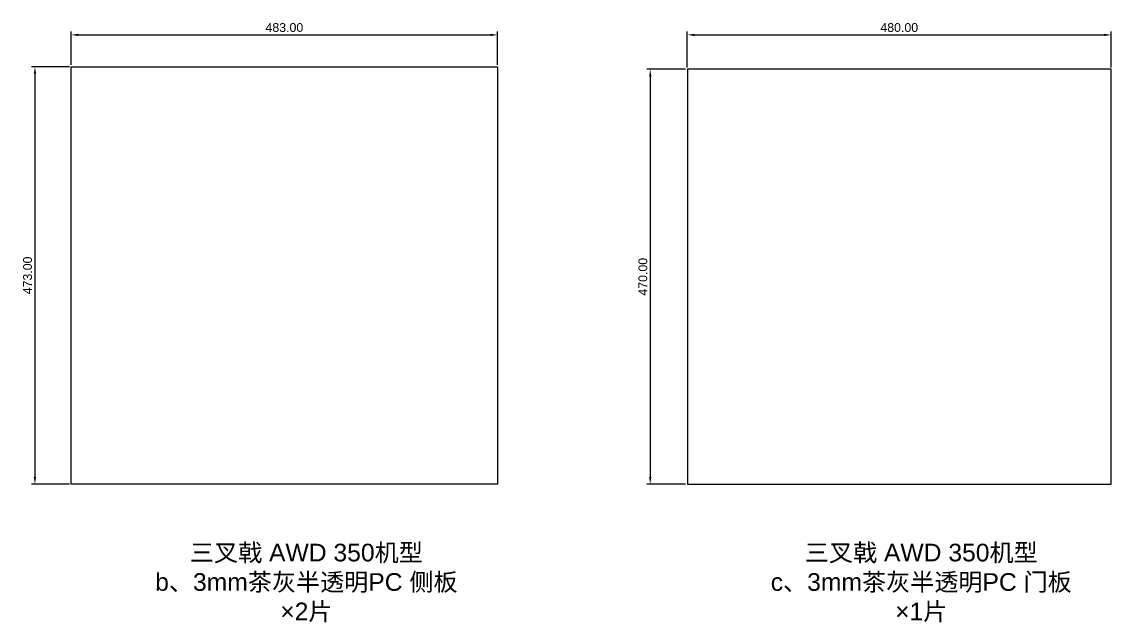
# Model space of a CAD drawing. Header units: millimetres. Extents: x 1343 to 3292, y -927 to 482.
# Drawn here: x 2050 to 3284, y -198 to 482 of the extents above; entities that cross this region are included whole.
import ezdxf

# ---------------------------------------------------------------- set-up
doc = ezdxf.new("R2010")
doc.units = ezdxf.units.MM
doc.header["$MEASUREMENT"] = 0
doc.layers.add('二、面板部分$1.PC 面板部分', color=7, linetype='Continuous')
doc.styles.add('Arial Regular', font='')
doc.styles.get('Arial Regular').set_extended_font_data('Arial')
doc.dimstyles.new('默认值', dxfattribs={"dimscale": 4, "dimtxt": 2.5, "dimasz": 2, "dimexe": 1, "dimexo": 0.5, "dimgap": 0.8, "dimtad": 1, "dimtoh": 1, "dimzin": 1, "dimdsep": 46, "dimtxsty": 'Arial Regular', "dimcen": 0.5, "dimadec": 1, "dimazin": 1, "dimtfac": 1, "dimtdec": 4, "dimtix": 1, "dimtofl": 0, "dimtmove": 1, "dimatfit": 3, "dimfxl": 1, "dimtolj": 1, "dimtzin": 1, "dimarcsym": 0})

# ---------------------------------------------------------------- blocks, each defined once
blk = doc.blocks.new('*D3')
at = {"layer": 'Defpoints', "color": 0}
for p in [(2106, 431.5), (2065, -41.5), (2106, -41.5)]:
    blk.add_point(p, dxfattribs=at)
at = {"layer": '二、面板部分$1.PC 面板部分', "color": 0, "lineweight": -2}
for p, q in [((2104, 431.5), (2061, 431.5)), ((2065, 423.5), (2065, -33.5)), ((2104, -41.5), (2061, -41.5))]:
    blk.add_line(p, q, dxfattribs=at)
at = {"layer": '二、面板部分$1.PC 面板部分', "color": 0}
for points in [[(2066.3, 423.5), (2063.7, 423.5), (2065, 431.5)], [(2063.7, -33.5), (2066.3, -33.5), (2065, -41.5)]]:
    blk.add_solid(points, dxfattribs=at)
at = {"layer": '二、面板部分$1.PC 面板部分', "color": 0, "insert": (2056.7, 195), "char_height": 10, "attachment_point": 5, "rotation": 90, "style": 'Arial Regular'}
blk.add_mtext('\\A1;473.00', dxfattribs=at)
blk = doc.blocks.new('*D4')
at = {"layer": 'Defpoints', "color": 0}
for p in [(2589, 467.5), (2106, 431.5), (2589, 431.5)]:
    blk.add_point(p, dxfattribs=at)
at = {"layer": '二、面板部分$1.PC 面板部分', "color": 0, "lineweight": -2}
for p, q in [((2106, 433.5), (2106, 471.5)), ((2589, 433.5), (2589, 471.5)), ((2114, 467.5), (2581, 467.5))]:
    blk.add_line(p, q, dxfattribs=at)
at = {"layer": '二、面板部分$1.PC 面板部分', "color": 0}
for points in [[(2114, 468.8), (2114, 466.2), (2106, 467.5)], [(2581, 466.2), (2581, 468.8), (2589, 467.5)]]:
    blk.add_solid(points, dxfattribs=at)
at = {"layer": '二、面板部分$1.PC 面板部分', "color": 0, "insert": (2347.5, 475.8), "char_height": 10, "attachment_point": 5, "style": 'Arial Regular'}
blk.add_mtext('\\A1;483.00', dxfattribs=at)
blk = doc.blocks.new('*D5')
at = {"layer": 'Defpoints', "color": 0}
for p in [(3283.8, 467.5), (2803.8, 428.5), (3283.8, 428.5)]:
    blk.add_point(p, dxfattribs=at)
at = {"layer": '二、面板部分$1.PC 面板部分', "color": 0, "lineweight": -2}
for p, q in [((2803.8, 430.5), (2803.8, 471.5)), ((3283.8, 430.5), (3283.8, 471.5)), ((2811.8, 467.5), (3275.8, 467.5))]:
    blk.add_line(p, q, dxfattribs=at)
at = {"layer": '二、面板部分$1.PC 面板部分', "color": 0}
for points in [[(2811.8, 468.8), (2811.8, 466.2), (2803.8, 467.5)], [(3275.8, 466.2), (3275.8, 468.8), (3283.8, 467.5)]]:
    blk.add_solid(points, dxfattribs=at)
at = {"layer": '二、面板部分$1.PC 面板部分', "color": 0, "insert": (3043.8, 475.8), "char_height": 10, "attachment_point": 5, "style": 'Arial Regular'}
blk.add_mtext('\\A1;480.00', dxfattribs=at)
blk = doc.blocks.new('*D6')
at = {"layer": 'Defpoints', "color": 0}
for p in [(2803.8, 428.5), (2761.8, -41.5), (2803.8, -41.5)]:
    blk.add_point(p, dxfattribs=at)
at = {"layer": '二、面板部分$1.PC 面板部分', "color": 0, "lineweight": -2}
for p, q in [((2801.8, 428.5), (2757.8, 428.5)), ((2761.8, 420.5), (2761.8, -33.5)), ((2801.8, -41.5), (2757.8, -41.5))]:
    blk.add_line(p, q, dxfattribs=at)
at = {"layer": '二、面板部分$1.PC 面板部分', "color": 0}
for points in [[(2763.1, 420.5), (2760.5, 420.5), (2761.8, 428.5)], [(2760.5, -33.5), (2763.1, -33.5), (2761.8, -41.5)]]:
    blk.add_solid(points, dxfattribs=at)
at = {"layer": '二、面板部分$1.PC 面板部分', "color": 0, "insert": (2753.5, 193.5), "char_height": 10, "attachment_point": 5, "rotation": 90, "style": 'Arial Regular'}
blk.add_mtext('\\A1;470.00', dxfattribs=at)

msp = doc.modelspace()

# ---------------------------------------------------------------- linework, layer by layer
at = {"layer": '二、面板部分$1.PC 面板部分', "color": 7}
for p, q in [((2106.009, -41.5), (2106.009, 431.5)), ((2106.009, 431.5), (2589.009, 431.5)), ((2589.009, 431.5), (2589.009, -41.5)), ((3283.811, 428.5), (2803.811, 428.5)), ((2803.811, 428.5), (2803.811, -41.5)), ((3283.811, -41.5), (3283.811, 428.5)), ((2589.009, -41.5), (2106.009, -41.5)), ((2803.811, -41.5), (3283.811, -41.5))]:
    msp.add_line(p, q, dxfattribs=at)

# ---------------------------------------------------------------- texts
at = {"layer": '二、面板部分$1.PC 面板部分', "color": 7, "char_height": 20, "attachment_point": 2, "style": 'Arial Regular'}
for s, insert, width in [('{\\fArial;三}{\\fArial;叉}{\\fArial;戟 AWD 350}{\\fArial;机}{\\fArial;型}\\P{\\fArial;b}{\\fArial;、3mm}{\\fArial;茶}{\\fArial;灰}{\\fArial;半}{\\fArial;透}{\\fArial;明PC }{\\fArial;侧}{\\fArial;板}\\P{\\fArial;×2}{\\fArial;片}\\P', (2372.4, -109), 728.26087), ('{\\fArial;三}{\\fArial;叉}{\\fArial;戟 AWD 350}{\\fArial;机}{\\fArial;型}\\P{\\fArial;c}{\\fArial;、3mm}{\\fArial;茶}{\\fArial;灰}{\\fArial;半}{\\fArial;透}{\\fArial;明PC }{\\fArial;门}{\\fArial;板}\\P{\\fArial;×1}{\\fArial;片}\\P', (3068.703, -109), 726.52174)]:
    msp.add_mtext(s, dxfattribs=dict(at, insert=insert, width=width))

# ---------------------------------------------------------------- dimensions: what is measured, and where the dimension line sits
at = {"layer": '二、面板部分$1.PC 面板部分', "color": 7}
for base, p1, p2, picture, middle in [((2589.009, 467.5), (2106.009, 431.5), (2589.009, 431.5), '*D4', (2347.509, 475.805)), ((3283.811, 467.5), (2803.811, 428.5), (3283.811, 428.5), '*D5', (3043.811, 475.805))]:
    dim = msp.add_linear_dim(base=base, p1=p1, p2=p2, dimstyle='默认值', override={"dimscale": 4, "dimtxt": 2.5, "dimasz": 2, "dimexe": 1, "dimexo": 0.5, "dimgap": 0.8, "dimtad": 1, "dimtih": 0, "dimdec": 2, "dimzin": 1, "dimtxsty": 'Arial Regular', "dimsah": 0, "dimcen": 0.5, "dimadec": 1, "dimazin": 1, "dimtix": 0, "dimtmove": 0, "dimtzin": 1}, dxfattribs=at)
    dim.commit()
    dim.dimension.update_dxf_attribs({"geometry": picture, "text_midpoint": middle})
for base, p1, p2, picture, middle in [((2065.009, -41.5), (2106.009, 431.5), (2106.009, -41.5), '*D3', (2056.704, 195)), ((2761.811, -41.5), (2803.811, 428.5), (2803.811, -41.5), '*D6', (2753.506, 193.5))]:
    dim = msp.add_linear_dim(base=base, p1=p1, p2=p2, angle=90, dimstyle='默认值', override={"dimscale": 4, "dimtxt": 2.5, "dimasz": 2, "dimexe": 1, "dimexo": 0.5, "dimgap": 0.8, "dimtad": 1, "dimtih": 0, "dimdec": 2, "dimzin": 1, "dimtxsty": 'Arial Regular', "dimsah": 0, "dimcen": 0.5, "dimadec": 1, "dimazin": 1, "dimtix": 0, "dimtmove": 0, "dimtzin": 1}, dxfattribs=at)
    dim.commit()
    dim.dimension.update_dxf_attribs({"geometry": picture, "text_midpoint": middle})

doc.saveas('drawing.dxf')
